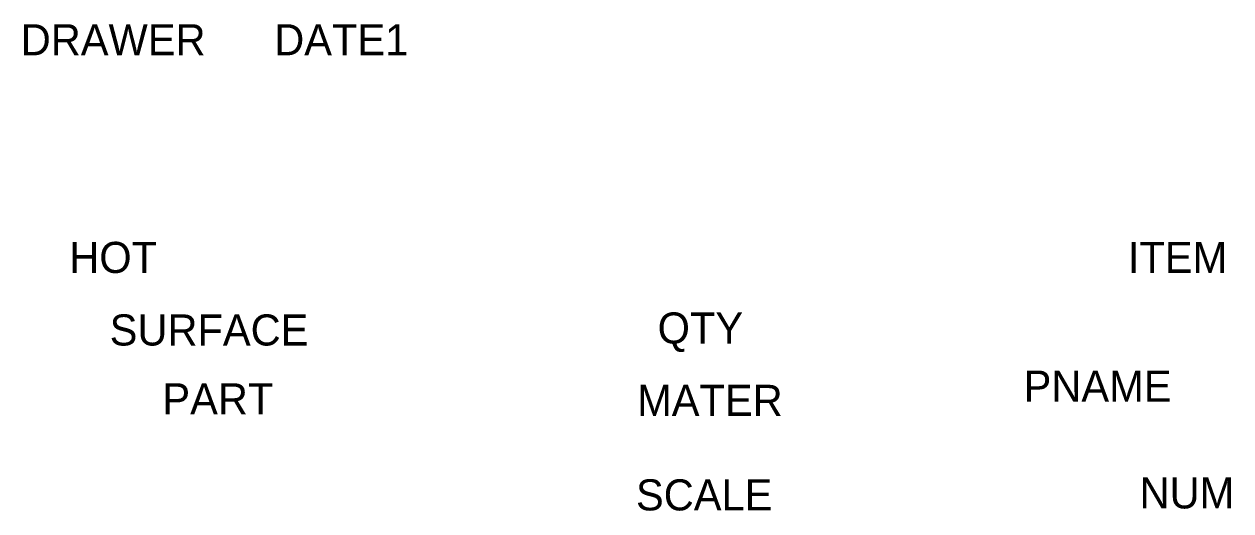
# Model space of a CAD drawing. Extents: x 395 to 511, y 4 to 51.
import ezdxf
from ezdxf.enums import TextEntityAlignment as Align

# ---------------------------------------------------------------- set-up
doc = ezdxf.new("R2010")
doc.units = 0
doc.header["$MEASUREMENT"] = 0
doc.layers.get('0').update_dxf_attribs({"linetype": 'CONTINUOUS'})
doc.styles.add('CHINA', font='c2.shx', dxfattribs={"bigfont": 'china.shx'})

msp = doc.modelspace()

# ---------------------------------------------------------------- texts
at = {"color": 0, "linetype": 'CONTINUOUS', "style": 'CHINA'}
for tag, p in [('DRAWER', (403.47, 49.49)), ('DATE1', (425.47, 49.49)), ('HOT', (403.47, 28.49)), ('ITEM', (506.14, 28.49)), ('SURFACE', (412.72, 21.49)), ('QTY', (460.11, 21.29)), ('PNAME', (498.42, 16.07)), ('PART', (413.57, 14.84)), ('MATER', (461.03, 14.7)), ('SCALE', (460.48, 5.58)), ('NUM', (507.04, 5.75))]:
    msp.add_attdef(tag, text='', height=3, dxfattribs=at).set_placement(p, align=Align.MIDDLE)

doc.saveas('drawing.dxf')
